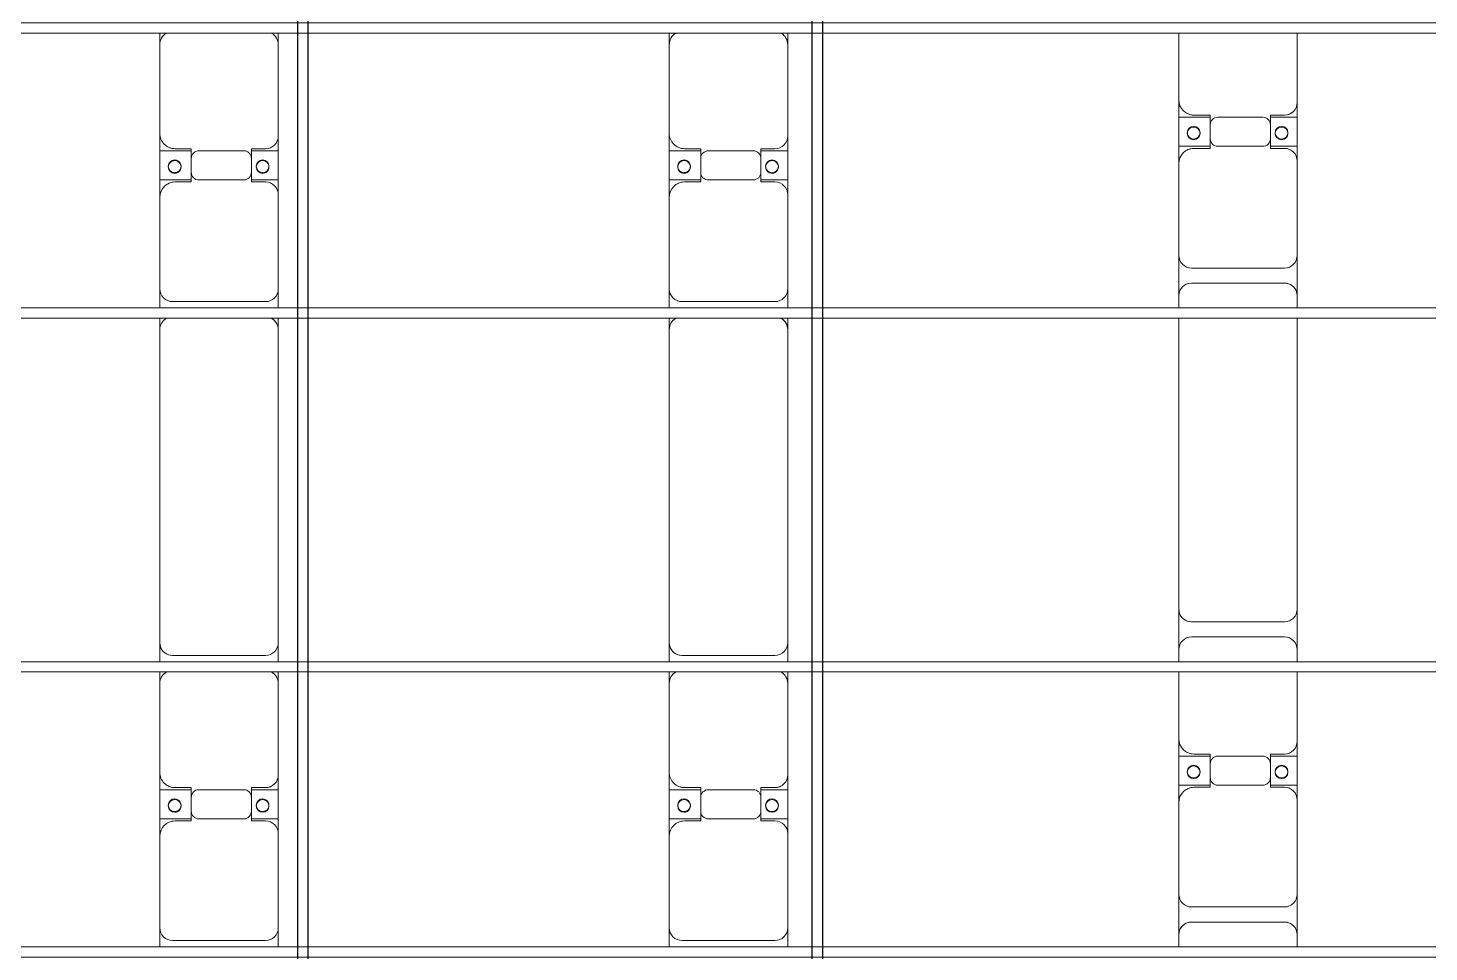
# Model space of a CAD drawing. Header units: millimetres. Extents: x -178706 to 107777, y -87310 to 933.
# Drawn here: x -47641 to -42141, y -75261 to -71631 of the extents above; entities that cross this region are included whole.
import ezdxf

# ---------------------------------------------------------------- set-up
doc = ezdxf.new("R2010")
doc.units = ezdxf.units.MM
doc.layers.add('A-GENM', color=13, linetype='Continuous', lineweight=9)
doc.layers.add('S-BEAM', color=12, linetype='Continuous', lineweight=9)

# ---------------------------------------------------------------- blocks, each defined once
blk = doc.blocks.new('Dầm C52 - Dầm C52-22346-BỐ TRÍ KHUNG KẾT CẤU BÈ PIN 04')
at = {"layer": 'S-BEAM', "color": 1}
for p, q in [((-87623.4, 20), (87623.4, 20)), ((87623.4, -20), (-87623.4, -20))]:
    blk.add_line(p, q, dxfattribs=at)
blk = doc.blocks.new('Dầm C52 - Hộp 40x60-15956-BỐ TRÍ KHUNG KẾT CẤU BÈ PIN 04')
at = {"layer": 'S-BEAM', "color": 3, "lineweight": 25}
for p, q in [((-37158.1, 20), (37158.1, 20)), ((37158.1, -20), (-37158.1, -20))]:
    blk.add_line(p, q, dxfattribs=at)
blk = doc.blocks.new('Dai phao do pin - DẢI PHAO ĐỠ PIN-V68-BỐ TRÍ KHUNG KẾT CẤU BÈ PIN 04')
at = {"layer": 'A-GENM', "color": 7}
for p, q in [((694.7, 241.6), (769.7, 241.6)), ((1129.7, 241.6), (769.7, 241.6)), ((1129.7, 241.6), (1312.2, 241.6)), ((1197.8, 241.6), (1380.3, 241.6)), ((1197.8, 118.2), (1197.8, 241.6)), ((1312.2, 241.6), (1312.2, 118.2)), ((1730.3, 241.6), (1380.3, 241.6)), ((1730.3, 241.6), (1774.7, 241.6)), ((1814.7, 241.6), (1889.7, 241.6)), ((3120.3, 241.6), (1889.7, 241.6)), ((3120.3, 241.6), (3164.7, 241.6)), ((3204.7, 241.6), (3279.7, 241.6)), ((3639.7, 241.6), (3279.7, 241.6)), ((3639.7, 241.6), (3822.2, 241.6)), ((3707.8, 241.6), (3890.3, 241.6)), ((3707.8, 118.2), (3707.8, 241.6)), ((3822.2, 241.6), (3822.2, 118.2)), ((4240.3, 241.6), (3890.3, 241.6)), ((4240.3, 241.6), (4284.7, 241.6)), ((719.7, 191.6), (719.7, -173.4)), ((1189.7, 118.2), (1189.7, 181.6)), ((1320.3, 181.6), (1320.3, 118.2)), ((1839.7, 191.6), (1839.7, -173.4)), ((3229.7, 191.6), (3229.7, -173.4)), ((3699.7, 118.2), (3699.7, 181.6)), ((3830.3, 181.6), (3830.3, 118.2)), ((1282.2, 118.2), (1189.7, 118.2)), ((1320.3, 118.2), (1227.8, 118.2)), ((3792.2, 118.2), (3699.7, 118.2)), ((3830.3, 118.2), (3737.8, 118.2)), ((1197.8, 88.2), (1197.8, -88.2)), ((1312.2, -88.2), (1312.2, 88.2)), ((3707.8, 88.2), (3707.8, -88.2)), ((3822.2, -88.2), (3822.2, 88.2)), ((1189.7, -173.4), (1189.7, -118.2)), ((1189.7, -118.2), (1282.2, -118.2)), ((1197.8, -223.4), (1197.8, -118.2)), ((1227.8, -118.2), (1320.3, -118.2)), ((1312.2, -118.2), (1312.2, -223.4)), ((1320.3, -118.2), (1320.3, -173.4)), ((3699.7, -173.4), (3699.7, -118.2)), ((3699.7, -118.2), (3792.2, -118.2)), ((3707.8, -223.4), (3707.8, -118.2)), ((3737.8, -118.2), (3830.3, -118.2)), ((3822.2, -118.2), (3822.2, -223.4)), ((3830.3, -118.2), (3830.3, -173.4)), ((769.7, -223.4), (694.7, -223.4)), ((769.7, -223.4), (1139.7, -223.4)), ((1312.2, -223.4), (1139.7, -223.4)), ((1370.3, -223.4), (1197.8, -223.4)), ((1370.3, -223.4), (1730.3, -223.4)), ((1774.7, -223.4), (1730.3, -223.4)), ((1889.7, -223.4), (1814.7, -223.4)), ((1889.7, -223.4), (3120.3, -223.4)), ((3164.7, -223.4), (3120.3, -223.4)), ((3279.7, -223.4), (3204.7, -223.4)), ((3279.7, -223.4), (3649.7, -223.4)), ((3822.2, -223.4), (3649.7, -223.4)), ((3880.3, -223.4), (3707.8, -223.4)), ((3880.3, -223.4), (4240.3, -223.4)), ((4284.7, -223.4), (4240.3, -223.4))]:
    blk.add_line(p, q, dxfattribs=at)
for centre, radius, start, end in [((769.7, 191.6), 50, 90, 180), ((769.7, 191.6), 50, 135, 180), ((1129.7, 181.6), 60, 360, 90), ((1380.3, 181.6), 60, 90, 180), ((1730.3, 191.6), 50, 30, 90), ((1730.3, 191.6), 50, 30, 45), ((1889.7, 191.6), 50, 90, 180), ((1889.7, 191.6), 50, 105, 180), ((3120.3, 191.6), 50, 30, 90), ((3120.3, 191.6), 50, 30, 90), ((3279.7, 191.6), 50, 90, 180), ((3279.7, 191.6), 50, 135, 180), ((3639.7, 181.6), 60, 360, 90), ((3890.3, 181.6), 60, 90, 180), ((4240.3, 191.6), 50, 30, 90), ((4240.3, 191.6), 50, 30, 45), ((1129.7, 181.6), 60, 360, 30), ((1248.6, 183.2), 25, 0, 180), ((1248.6, 183.2), 25, 180, 0), ((1251.4, 183.2), 25, 0, 180), ((1251.4, 183.2), 25, 180, 0), ((1380.3, 181.6), 60, 150, 180), ((3639.7, 181.6), 60, 360, 30), ((3758.6, 183.2), 25, 360, 180), ((3758.6, 183.2), 25, 180, 0), ((3761.4, 183.2), 25, 0, 180), ((3761.4, 183.2), 25, 180, 0), ((3890.3, 181.6), 60, 150, 180), ((1227.8, 88.2), 30, 90, 180), ((1282.2, 88.2), 30, 360, 90), ((3737.8, 88.2), 30, 90, 180), ((3792.2, 88.2), 30, 360, 90), ((1227.8, -88.2), 30, 180, 270), ((1282.2, -88.2), 30, 270, 360), ((3737.8, -88.2), 30, 180, 270), ((3792.2, -88.2), 30, 270, 360), ((1248.6, -161.8), 25, 360, 180), ((1248.6, -161.8), 25, 180, 360), ((1251.4, -161.8), 25, 0, 180), ((1251.4, -161.8), 25, 180, 0), ((3758.6, -161.8), 25, 0, 180), ((3758.6, -161.8), 25, 180, 0), ((3761.4, -161.8), 25, 0, 180), ((3761.4, -161.8), 25, 180, 360), ((769.7, -173.4), 50, 180, 270), ((769.7, -173.4), 50, 180, 225), ((1139.7, -173.4), 50, 270, 360), ((1139.7, -173.4), 50, 315, 360), ((1370.3, -173.4), 50, 180, 270), ((1370.3, -173.4), 50, 180, 225), ((1730.3, -173.4), 50, 270, 330), ((1730.3, -173.4), 50, 315, 330), ((1889.7, -173.4), 50, 180, 270), ((1889.7, -173.4), 50, 180, 270), ((3120.3, -173.4), 50, 270, 330), ((3120.3, -173.4), 50, 285, 330), ((3279.7, -173.4), 50, 180, 270), ((3279.7, -173.4), 50, 180, 225), ((3649.7, -173.4), 50, 270, 360), ((3649.7, -173.4), 50, 315, 360), ((3880.3, -173.4), 50, 180, 270), ((3880.3, -173.4), 50, 180, 225), ((4240.3, -173.4), 50, 270, 330), ((4240.3, -173.4), 50, 315, 330)]:
    blk.add_arc(centre, radius, start, end, dxfattribs=at)
blk = doc.blocks.new('Dai phao do pin - DẢI PHAO ĐỠ PIN-V69-BỐ TRÍ KHUNG KẾT CẤU BÈ PIN 04')
at = {"layer": 'A-GENM', "color": 7}
for p, q in [((694.7, 241.6), (769.7, 241.6)), ((1129.7, 241.6), (769.7, 241.6)), ((1129.7, 241.6), (1312.2, 241.6)), ((1197.8, 241.6), (1380.3, 241.6)), ((1197.8, 118.2), (1197.8, 241.6)), ((1312.2, 241.6), (1312.2, 118.2)), ((1730.3, 241.6), (1380.3, 241.6)), ((1730.3, 241.6), (1774.7, 241.6)), ((1814.7, 241.6), (1889.7, 241.6)), ((3120.3, 241.6), (1889.7, 241.6)), ((3120.3, 241.6), (3164.7, 241.6)), ((3204.7, 241.6), (3279.7, 241.6)), ((3639.7, 241.6), (3279.7, 241.6)), ((3639.7, 241.6), (3822.2, 241.6)), ((3707.8, 241.6), (3890.3, 241.6)), ((3707.8, 118.2), (3707.8, 241.6)), ((3822.2, 241.6), (3822.2, 118.2)), ((4240.3, 241.6), (3890.3, 241.6)), ((4240.3, 241.6), (4284.7, 241.6)), ((719.7, 191.6), (719.7, -173.4)), ((1189.7, 118.2), (1189.7, 181.6)), ((1320.3, 181.6), (1320.3, 118.2)), ((1839.7, 191.6), (1839.7, -173.4)), ((3229.7, 191.6), (3229.7, -173.4)), ((3699.7, 118.2), (3699.7, 181.6)), ((3830.3, 181.6), (3830.3, 118.2)), ((1282.2, 118.2), (1189.7, 118.2)), ((1320.3, 118.2), (1227.8, 118.2)), ((3792.2, 118.2), (3699.7, 118.2)), ((3830.3, 118.2), (3737.8, 118.2)), ((1197.8, 88.2), (1197.8, -88.2)), ((1312.2, -88.2), (1312.2, 88.2)), ((3707.8, 88.2), (3707.8, -88.2)), ((3822.2, -88.2), (3822.2, 88.2)), ((1189.7, -173.4), (1189.7, -118.2)), ((1189.7, -118.2), (1282.2, -118.2)), ((1197.8, -223.4), (1197.8, -118.2)), ((1227.8, -118.2), (1320.3, -118.2)), ((1312.2, -118.2), (1312.2, -223.4)), ((1320.3, -118.2), (1320.3, -173.4)), ((3699.7, -173.4), (3699.7, -118.2)), ((3699.7, -118.2), (3792.2, -118.2)), ((3707.8, -223.4), (3707.8, -118.2)), ((3737.8, -118.2), (3830.3, -118.2)), ((3822.2, -118.2), (3822.2, -223.4)), ((3830.3, -118.2), (3830.3, -173.4)), ((769.7, -223.4), (694.7, -223.4)), ((769.7, -223.4), (1139.7, -223.4)), ((1312.2, -223.4), (1139.7, -223.4)), ((1370.3, -223.4), (1197.8, -223.4)), ((1370.3, -223.4), (1730.3, -223.4)), ((1774.7, -223.4), (1730.3, -223.4)), ((1889.7, -223.4), (1814.7, -223.4)), ((1889.7, -223.4), (3120.3, -223.4)), ((3164.7, -223.4), (3120.3, -223.4)), ((3279.7, -223.4), (3204.7, -223.4)), ((3279.7, -223.4), (3649.7, -223.4)), ((3822.2, -223.4), (3649.7, -223.4)), ((3880.3, -223.4), (3707.8, -223.4)), ((3880.3, -223.4), (4240.3, -223.4)), ((4284.7, -223.4), (4240.3, -223.4))]:
    blk.add_line(p, q, dxfattribs=at)
for centre, radius, start, end in [((769.7, 191.6), 50, 90, 180), ((769.7, 191.6), 50, 135, 180), ((1129.7, 181.6), 60, 360, 90), ((1380.3, 181.6), 60, 90, 180), ((1730.3, 191.6), 50, 30, 90), ((1730.3, 191.6), 50, 30, 45), ((1889.7, 191.6), 50, 90, 180), ((1889.7, 191.6), 50, 105, 180), ((3120.3, 191.6), 50, 30, 90), ((3120.3, 191.6), 50, 30, 90), ((3279.7, 191.6), 50, 90, 180), ((3279.7, 191.6), 50, 135, 180), ((3639.7, 181.6), 60, 360, 90), ((3890.3, 181.6), 60, 90, 180), ((4240.3, 191.6), 50, 30, 90), ((4240.3, 191.6), 50, 30, 45), ((1129.7, 181.6), 60, 360, 30), ((1248.6, 183.2), 25, 0, 180), ((1248.6, 183.2), 25, 180, 0), ((1251.4, 183.2), 25, 0, 180), ((1251.4, 183.2), 25, 180, 0), ((1380.3, 181.6), 60, 150, 180), ((3639.7, 181.6), 60, 360, 30), ((3758.6, 183.2), 25, 360, 180), ((3758.6, 183.2), 25, 180, 0), ((3761.4, 183.2), 25, 0, 180), ((3761.4, 183.2), 25, 180, 0), ((3890.3, 181.6), 60, 150, 180), ((1227.8, 88.2), 30, 90, 180), ((1282.2, 88.2), 30, 360, 90), ((3737.8, 88.2), 30, 90, 180), ((3792.2, 88.2), 30, 360, 90), ((1227.8, -88.2), 30, 180, 270), ((1282.2, -88.2), 30, 270, 360), ((3737.8, -88.2), 30, 180, 270), ((3792.2, -88.2), 30, 270, 360), ((1248.6, -161.8), 25, 360, 180), ((1248.6, -161.8), 25, 180, 360), ((1251.4, -161.8), 25, 0, 180), ((1251.4, -161.8), 25, 180, 0), ((3758.6, -161.8), 25, 0, 180), ((3758.6, -161.8), 25, 180, 0), ((3761.4, -161.8), 25, 0, 180), ((3761.4, -161.8), 25, 180, 360), ((769.7, -173.4), 50, 180, 270), ((769.7, -173.4), 50, 180, 225), ((1139.7, -173.4), 50, 270, 360), ((1139.7, -173.4), 50, 315, 360), ((1370.3, -173.4), 50, 180, 270), ((1370.3, -173.4), 50, 180, 225), ((1730.3, -173.4), 50, 270, 330), ((1730.3, -173.4), 50, 315, 330), ((1889.7, -173.4), 50, 180, 270), ((1889.7, -173.4), 50, 180, 270), ((3120.3, -173.4), 50, 270, 330), ((3120.3, -173.4), 50, 285, 330), ((3279.7, -173.4), 50, 180, 270), ((3279.7, -173.4), 50, 180, 225), ((3649.7, -173.4), 50, 270, 360), ((3649.7, -173.4), 50, 315, 360), ((3880.3, -173.4), 50, 180, 270), ((3880.3, -173.4), 50, 180, 225), ((4240.3, -173.4), 50, 270, 330), ((4240.3, -173.4), 50, 315, 330)]:
    blk.add_arc(centre, radius, start, end, dxfattribs=at)
blk = doc.blocks.new('Dai phao do pin - DẢI PHAO ĐỠ PIN-V82-BỐ TRÍ KHUNG KẾT CẤU BÈ PIN 04')
at = {"layer": 'A-GENM', "color": 7}
for p, q in [((610.3, 241.6), (562.7, 241.6)), ((610.3, 241.6), (769.7, 241.6)), ((1129.7, 241.6), (769.7, 241.6)), ((1129.7, 241.6), (1312.2, 241.6)), ((1197.8, 241.6), (1380.3, 241.6)), ((1197.8, 118.2), (1197.8, 241.6)), ((1312.2, 241.6), (1312.2, 118.2)), ((1642.7, 241.6), (1380.3, 241.6)), ((1730.3, 241.6), (1682.7, 241.6)), ((1730.3, 241.6), (1889.7, 241.6)), ((3032.7, 241.6), (1889.7, 241.6)), ((3120.3, 241.6), (3072.7, 241.6)), ((3120.3, 241.6), (3279.7, 241.6)), ((3639.7, 241.6), (3279.7, 241.6)), ((3639.7, 241.6), (3822.2, 241.6)), ((3707.8, 241.6), (3890.3, 241.6)), ((3707.8, 118.2), (3707.8, 241.6)), ((3822.2, 241.6), (3822.2, 118.2)), ((4152.7, 241.6), (3890.3, 241.6)), ((660.3, -173.4), (660.3, 191.6)), ((719.7, 191.6), (719.7, -173.4)), ((1189.7, 118.2), (1189.7, 181.6)), ((1320.3, 181.6), (1320.3, 118.2)), ((1780.3, -173.4), (1780.3, 191.6)), ((1839.7, 191.6), (1839.7, -173.4)), ((3170.3, -173.4), (3170.3, 191.6)), ((3229.7, 191.6), (3229.7, -173.4)), ((3699.7, 118.2), (3699.7, 181.6)), ((3830.3, 181.6), (3830.3, 118.2)), ((1282.2, 118.2), (1189.7, 118.2)), ((1320.3, 118.2), (1227.8, 118.2)), ((3792.2, 118.2), (3699.7, 118.2)), ((3830.3, 118.2), (3737.8, 118.2)), ((1197.8, 88.2), (1197.8, -88.2)), ((1312.2, -88.2), (1312.2, 88.2)), ((3707.8, 88.2), (3707.8, -88.2)), ((3822.2, -88.2), (3822.2, 88.2)), ((1189.7, -173.4), (1189.7, -118.2)), ((1189.7, -118.2), (1282.2, -118.2)), ((1197.8, -223.4), (1197.8, -118.2)), ((1227.8, -118.2), (1320.3, -118.2)), ((1312.2, -118.2), (1312.2, -223.4)), ((1320.3, -118.2), (1320.3, -173.4)), ((3699.7, -173.4), (3699.7, -118.2)), ((3699.7, -118.2), (3792.2, -118.2)), ((3707.8, -223.4), (3707.8, -118.2)), ((3737.8, -118.2), (3830.3, -118.2)), ((3822.2, -118.2), (3822.2, -223.4)), ((3830.3, -118.2), (3830.3, -173.4)), ((562.7, -223.4), (610.3, -223.4)), ((769.7, -223.4), (610.3, -223.4)), ((769.7, -223.4), (1139.7, -223.4)), ((1312.2, -223.4), (1139.7, -223.4)), ((1370.3, -223.4), (1197.8, -223.4)), ((1370.3, -223.4), (1642.7, -223.4)), ((1682.7, -223.4), (1730.3, -223.4)), ((1889.7, -223.4), (1730.3, -223.4)), ((1889.7, -223.4), (3032.7, -223.4)), ((3072.7, -223.4), (3120.3, -223.4)), ((3279.7, -223.4), (3120.3, -223.4)), ((3279.7, -223.4), (3649.7, -223.4)), ((3822.2, -223.4), (3649.7, -223.4)), ((3880.3, -223.4), (3707.8, -223.4)), ((3880.3, -223.4), (4152.7, -223.4))]:
    blk.add_line(p, q, dxfattribs=at)
for centre, radius, start, end in [((610.3, 191.6), 50, 360, 90), ((610.3, 191.6), 50, 15, 90), ((769.7, 191.6), 50, 90, 180), ((769.7, 191.6), 50, 135, 180), ((1129.7, 181.6), 60, 360, 90), ((1380.3, 181.6), 60, 90, 180), ((1730.3, 191.6), 50, 360, 90), ((1730.3, 191.6), 50, 360, 45), ((1889.7, 191.6), 50, 90, 180), ((1889.7, 191.6), 50, 105, 180), ((3120.3, 191.6), 50, 360, 90), ((3120.3, 191.6), 50, 15, 90), ((3279.7, 191.6), 50, 90, 180), ((3279.7, 191.6), 50, 135, 180), ((3639.7, 181.6), 60, 360, 90), ((3890.3, 181.6), 60, 90, 180), ((1129.7, 181.6), 60, 360, 30), ((1248.6, 183.2), 25, 0, 180), ((1248.6, 183.2), 25, 180, 0), ((1251.4, 183.2), 25, 0, 180), ((1251.4, 183.2), 25, 180, 0), ((1380.3, 181.6), 60, 150, 180), ((3639.7, 181.6), 60, 360, 30), ((3758.6, 183.2), 25, 360, 180), ((3758.6, 183.2), 25, 180, 0), ((3761.4, 183.2), 25, 0, 180), ((3761.4, 183.2), 25, 180, 0), ((3890.3, 181.6), 60, 150, 180), ((1227.8, 88.2), 30, 90, 180), ((1282.2, 88.2), 30, 360, 90), ((3737.8, 88.2), 30, 90, 180), ((3792.2, 88.2), 30, 360, 90), ((1227.8, -88.2), 30, 180, 270), ((1282.2, -88.2), 30, 270, 360), ((3737.8, -88.2), 30, 180, 270), ((3792.2, -88.2), 30, 270, 360), ((1248.6, -161.8), 25, 360, 180), ((1248.6, -161.8), 25, 180, 360), ((1251.4, -161.8), 25, 0, 180), ((1251.4, -161.8), 25, 180, 0), ((3758.6, -161.8), 25, 0, 180), ((3758.6, -161.8), 25, 180, 0), ((3761.4, -161.8), 25, 0, 180), ((3761.4, -161.8), 25, 180, 360), ((610.3, -173.4), 50, 270, 360), ((610.3, -173.4), 50, 285, 360), ((769.7, -173.4), 50, 180, 270), ((769.7, -173.4), 50, 180, 225), ((1139.7, -173.4), 50, 270, 360), ((1139.7, -173.4), 50, 315, 360), ((1370.3, -173.4), 50, 180, 270), ((1370.3, -173.4), 50, 180, 225), ((1730.3, -173.4), 50, 270, 360), ((1730.3, -173.4), 50, 315, 360), ((1889.7, -173.4), 50, 180, 270), ((1889.7, -173.4), 50, 180, 270), ((3120.3, -173.4), 50, 270, 360), ((3120.3, -173.4), 50, 285, 360), ((3279.7, -173.4), 50, 180, 270), ((3279.7, -173.4), 50, 180, 225), ((3649.7, -173.4), 50, 270, 360), ((3649.7, -173.4), 50, 315, 360), ((3880.3, -173.4), 50, 180, 270), ((3880.3, -173.4), 50, 180, 225)]:
    blk.add_arc(centre, radius, start, end, dxfattribs=at)
blk = doc.blocks.new('HOBANMONG_BEPIN 4_rvt-1-BỐ TRÍ KHUNG KẾT CẤU BÈ PIN 04')
at = {"layer": 'A-GENM', "color": 3, "lineweight": 25}
for name, p, rotation in [('Dai phao do pin - DẢI PHAO ĐỠ PIN-V68-BỐ TRÍ KHUNG KẾT CẤU BÈ PIN 04', (-46882.2, -75935.8), 90.00010434022407), ('Dai phao do pin - DẢI PHAO ĐỠ PIN-V69-BỐ TRÍ KHUNG KẾT CẤU BÈ PIN 04', (-44882.2, -75935.8), 90.00010434022407), ('Dai phao do pin - DẢI PHAO ĐỠ PIN-V82-BỐ TRÍ KHUNG KẾT CẤU BÈ PIN 04', (-42881.9, -75803.8), 90.00010434022374)]:
    blk.add_blockref(name, p, dxfattribs=dict(at, rotation=rotation))
at = {"layer": 'S-BEAM', "color": 3, "lineweight": 25}
for name, p, rotation in [('Dầm C52 - Hộp 40x60-15956-BỐ TRÍ KHUNG KẾT CẤU BÈ PIN 04', (-46562.2, -42612.3), 90.00010434022374), ('Dầm C52 - Hộp 40x60-15956-BỐ TRÍ KHUNG KẾT CẤU BÈ PIN 04', (-44542.2, -42628.8), 90.00010434022374), ('Dầm C52 - Dầm C52-22346-BỐ TRÍ KHUNG KẾT CẤU BÈ PIN 04', (-83808.5, -71631.2), 180.0001043386848), ('Dầm C52 - Dầm C52-22346-BỐ TRÍ KHUNG KẾT CẤU BÈ PIN 04', (-83805.5, -72751.2), 180.0001043386848), ('Dầm C52 - Dầm C52-22346-BỐ TRÍ KHUNG KẾT CẤU BÈ PIN 04', (-83801.7, -74141.2), 180.0001043386848), ('Dầm C52 - Dầm C52-22346-BỐ TRÍ KHUNG KẾT CẤU BÈ PIN 04', (-83798.6, -75261.2), 180.0001043386848)]:
    blk.add_blockref(name, p, dxfattribs=dict(at, rotation=rotation))

msp = doc.modelspace()

# ---------------------------------------------------------------- block references
at = {"lineweight": 5}
msp.add_blockref('HOBANMONG_BEPIN 4_rvt-1-BỐ TRÍ KHUNG KẾT CẤU BÈ PIN 04', (0, 0), dxfattribs=at)

doc.saveas('drawing.dxf')
